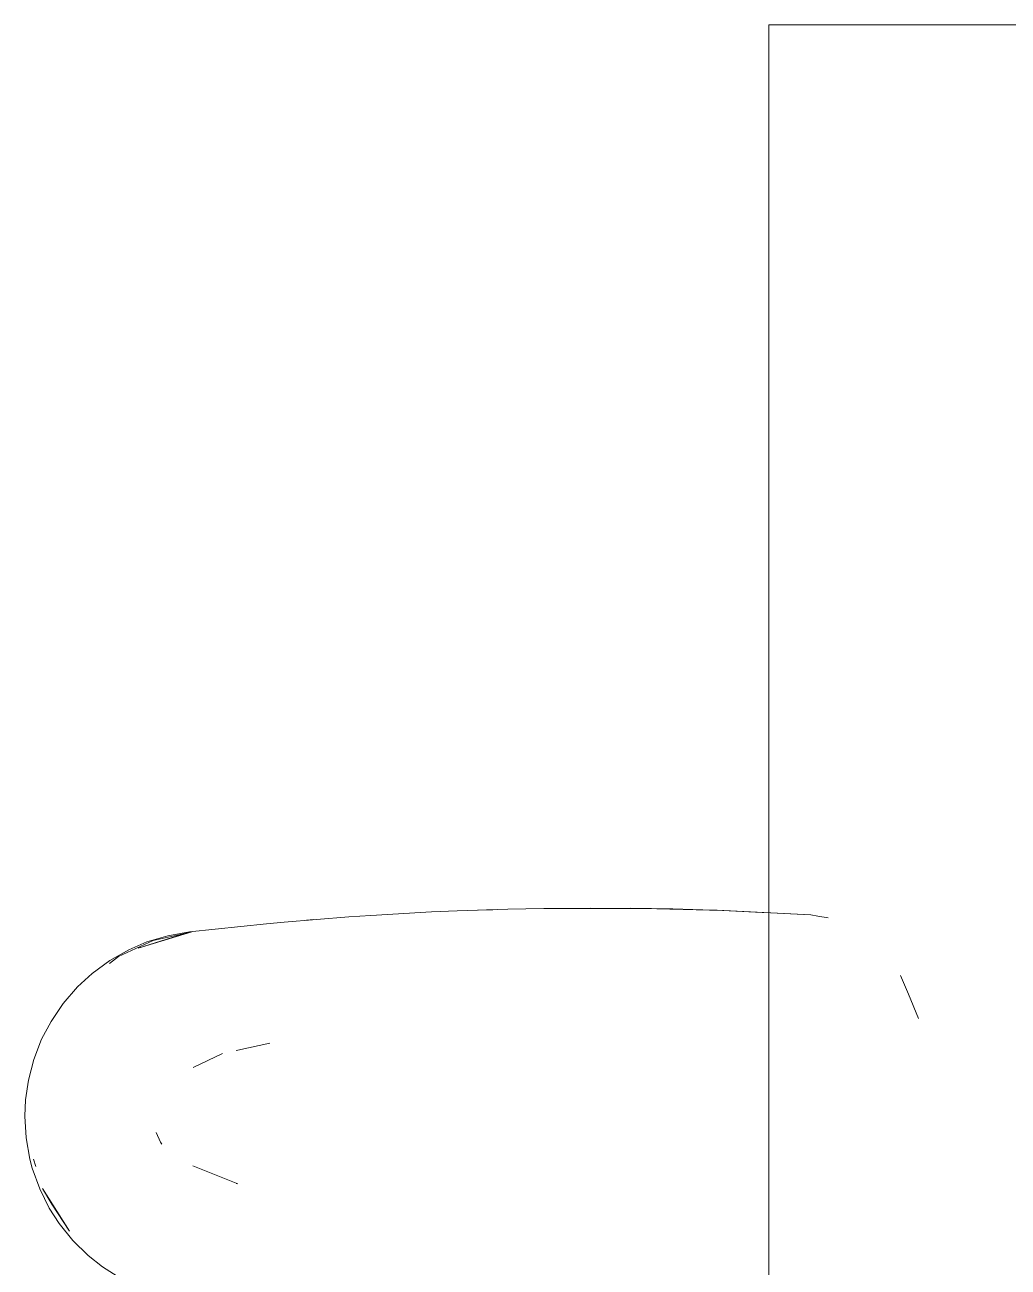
# Model space of a CAD drawing. Header units: millimetres. Extents: x 155920 to 295199, y -4084 to 97293.
# Drawn here: x 194460.1 to 194689.1, y 33918 to 34207.3 of the extents above; entities that cross this region are included whole.
import ezdxf

# ---------------------------------------------------------------- set-up
doc = ezdxf.new("R2010")
doc.units = ezdxf.units.MM
doc.header["$MEASUREMENT"] = 0
doc.layers.add('G-IMPT', color=8, linetype='CONTINUOUS', lineweight=9)
doc.layers.add('I-FURN', color=8, linetype='CONTINUOUS', lineweight=9)

msp = doc.modelspace()

# ---------------------------------------------------------------- linework, layer by layer
at = {"layer": 'G-IMPT'}
for p, q in [((194540.64, 33999.9), (194554.78, 34000.71)), ((194560.8, 34000.97), (194554.78, 34000.71)), ((194560.8, 34000.97), (194572.56, 34001.36)), ((194565.69, 34001.11), (194567.62, 34001.22)), ((194567.62, 34001.22), (194569.12, 34001.23)), ((194580.98, 34001.52), (194572.56, 34001.36)), ((194580.98, 34001.52), (194591.78, 34001.61)), ((194580.98, 34001.52), (194601.17, 34001.57)), ((194580.98, 34001.52), (194611, 34001.41)), ((194611, 34001.41), (194591.78, 34001.61)), ((194601.17, 34001.57), (194611, 34001.41)), ((194601.17, 34001.57), (194622.56, 34001.06)), ((194601.17, 34001.57), (194621.35, 34001.1)), ((194601.17, 34001.53), (194602.73, 34001.54)), ((194603.2, 34001.55), (194605.11, 34001.48)), ((194611, 34001.41), (194622.56, 34001.06)), ((194622.56, 34001.06), (194621.35, 34001.1)), ((194621.35, 34001.1), (194643.14, 34000.01)), ((194621.35, 34001.1), (194641.53, 34000.13)), ((194622.56, 34001.06), (194633.39, 34000.51)), ((194516.37, 33997.98), (194498.44, 33996.08)), ((194520.5, 33998.33), (194516.37, 33997.98)), ((194535.55, 33999.58), (194520.5, 33998.33)), ((194527.37, 33998.93), (194525.69, 33998.76)), ((194535.55, 33999.58), (194540.64, 33999.9)), ((194643.14, 34000.01), (194641.53, 34000.13)), ((194643.14, 34000.01), (194644.78, 33999.76)), ((194647.18, 33999.32), (194644.78, 33999.76)), ((194498.95, 33996.08), (194486.49, 33992.25)), ((194486.49, 33992.25), (194495.64, 33995.16)), ((194488.53, 33993.72), (194493.4, 33995.18)), ((194489.99, 33994.03), (194498.39, 33995.95)), ((194498.44, 33996.08), (194493.4, 33995.18)), ((194498.95, 33996.08), (194495.64, 33995.16)), ((194484.3, 33991.91), (194479.85, 33989.39)), ((194489.99, 33994.03), (194481.92, 33990.3)), ((194484.3, 33991.91), (194488.53, 33993.72)), ((194475.77, 33986.4), (194479.85, 33989.39)), ((194479.81, 33988.7), (194481.92, 33990.3)), ((194475.77, 33986.4), (194472.33, 33983.23)), ((194469.01, 33979.4), (194472.33, 33983.23)), ((194664.04, 33985.93), (194665.88, 33981.54)), ((194668.21, 33975.91), (194665.88, 33981.54)), ((194466.18, 33975.23), (194469.01, 33979.4)), ((194466.18, 33975.23), (194463.99, 33971.07)), ((194463.99, 33971.07), (194462.16, 33966.35)), ((194517.16, 33970.11), (194509.72, 33968.54)), ((194460.9, 33961.49), (194462.16, 33966.35)), ((194499.32, 33964.5), (194506.11, 33967.77)), ((194509.3, 33968.42), (194509.72, 33968.54)), ((194460.9, 33961.49), (194460.25, 33956.98)), ((194460.08, 33953.13), (194460.25, 33956.98)), ((194460.08, 33953.13), (194460.37, 33948.09)), ((194490.69, 33949.3), (194491.71, 33947.08)), ((194460.37, 33948.09), (194461.25, 33943.14)), ((194491.71, 33947.08), (194492, 33946.63)), ((194461.25, 33943.14), (194461.82, 33941.01)), ((194462.62, 33941.45), (194462.11, 33943.1)), ((194463.53, 33936.24), (194461.82, 33941.01)), ((194509.66, 33937.41), (194499.23, 33941.55)), ((194509.66, 33937.41), (194509.3, 33937.48)), ((194463.53, 33936.24), (194465.77, 33931.73)), ((194464.17, 33936.33), (194466.34, 33932.66)), ((194464.17, 33936.33), (194470.5, 33926.38)), ((194465.77, 33931.73), (194468.04, 33928.18)), ((194466.34, 33932.66), (194470.5, 33926.38)), ((194471.22, 33924.2), (194468.04, 33928.18)), ((194471.22, 33924.2), (194474.83, 33920.66)), ((194474.83, 33920.66), (194478.14, 33918.03)), ((194482.46, 33915.3), (194478.14, 33918.03))]:
    msp.add_line(p, q, dxfattribs=at)
at = {"layer": 'I-FURN'}
for p, q in [((196233.39, 34207.34), (194633.39, 34207.34)), ((194633.39, 34207.34), (194633.39, 32207.34))]:
    msp.add_line(p, q, dxfattribs=at)

doc.saveas('drawing.dxf')
